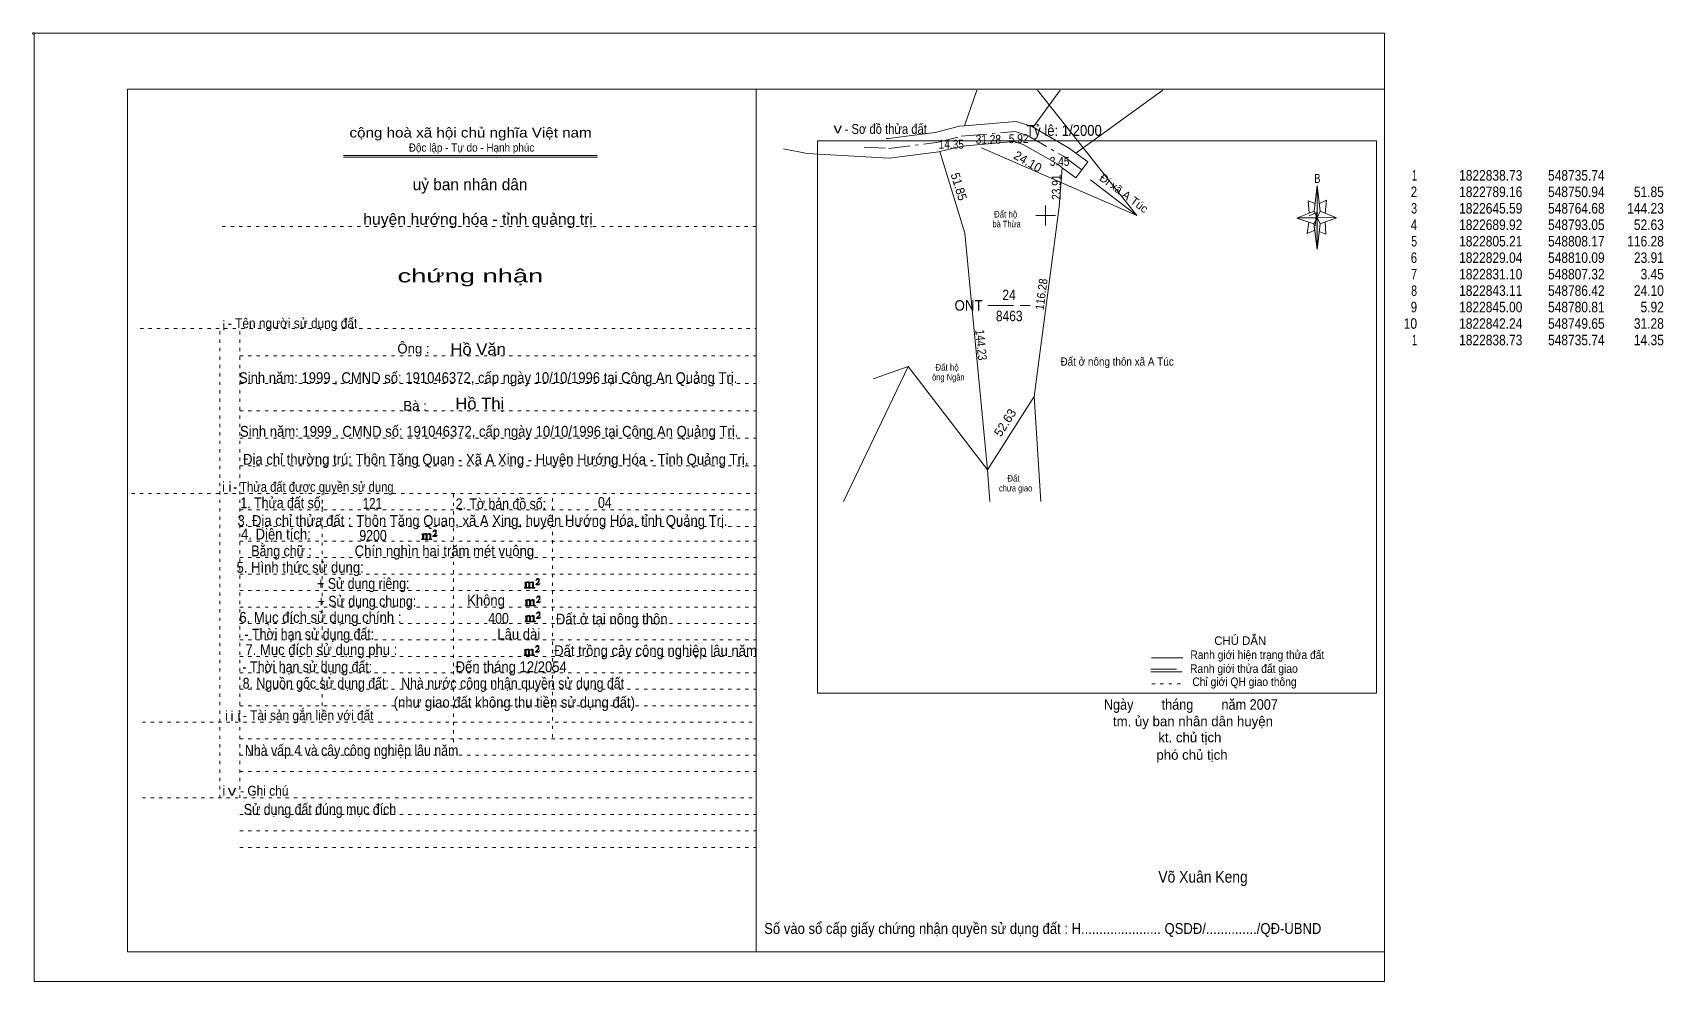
# Model space of a CAD drawing. Header units: centimetres. Extents: x -1.6 to 48, y -3.3 to 25.5.
import ezdxf
from ezdxf.enums import TextEntityAlignment as Align

# ---------------------------------------------------------------- set-up
doc = ezdxf.new("R2010")
doc.units = ezdxf.units.CM
doc.header["$LTSCALE"] = 0.13
for name, pattern in [('DOT_DASHED', [7.7, 5, -1.2, 0.3, -1.2]), ('DOTTED', [1.5, 0.3, -1.2]), ('LONG_DASHED', [7.5, 6, -1.5])]:
    doc.linetypes.add(name, pattern=pattern)
for name, color, linetype, lineweight in [('1', 7, 'DOTTED', 13), ('22', 7, 'Continuous', 13), ('33', 7, 'LONG_DASHED', 13), ('4', 7, 'Continuous', 13), ('5', 7, 'Continuous', 13), ('50', 7, 'Continuous', 13), ('53', 7, 'Continuous', 13)]:
    doc.layers.add(name, color=color, linetype=linetype, lineweight=lineweight)
for name, color, linetype in [('10', 7, 'Continuous'), ('23', 7, 'Continuous'), ('30', 7, 'Continuous')]:
    doc.layers.add(name, color=color, linetype=linetype)

msp = doc.modelspace()

# ---------------------------------------------------------------- hatches: boundary and pattern name
at = {"layer": '5'}
msp.add_hatch(color=256, dxfattribs=at).paths.add_polyline_path([(37.46, 19.87), (37.46, 18.91), (37.36, 19.69)])
at = {"layer": '50'}
for points in [[(10.27, 10.13), (10.27, 10.12), (10.27, 10.11), (10.25, 10.11), (10.24, 10.11), (10.24, 10.1), (10.33, 10.1), (10.33, 10.11), (10.32, 10.11), (10.31, 10.11), (10.31, 10.12), (10.31, 10.13), (10.31, 10.24), (10.31, 10.25), (10.32, 10.26), (10.34, 10.26), (10.35, 10.26), (10.36, 10.26), (10.37, 10.25), (10.39, 10.22), (10.39, 10.13), (10.37, 10.12), (10.37, 10.11), (10.36, 10.11), (10.35, 10.11), (10.35, 10.1), (10.44, 10.1), (10.44, 10.11), (10.43, 10.11), (10.42, 10.11), (10.42, 10.12), (10.42, 10.13), (10.42, 10.24), (10.44, 10.26), (10.45, 10.26), (10.46, 10.26), (10.49, 10.26), (10.49, 10.25), (10.5, 10.24), (10.5, 10.22), (10.5, 10.13), (10.5, 10.12), (10.49, 10.11), (10.49, 10.11), (10.47, 10.11), (10.47, 10.1), (10.56, 10.1), (10.56, 10.11), (10.55, 10.11), (10.54, 10.11), (10.53, 10.12), (10.53, 10.13), (10.53, 10.2), (10.53, 10.25), (10.53, 10.26), (10.52, 10.27), (10.5, 10.28), (10.47, 10.28), (10.46, 10.28), (10.44, 10.27), (10.41, 10.25), (10.41, 10.26), (10.4, 10.28), (10.39, 10.28), (10.37, 10.28), (10.35, 10.28), (10.34, 10.28), (10.32, 10.26), (10.31, 10.26), (10.31, 10.25), (10.31, 10.25), (10.31, 10.26), (10.31, 10.28), (10.24, 10.26), (10.24, 10.26), (10.25, 10.26), (10.27, 10.25), (10.27, 10.24), (10.27, 10.23)], [(10.69, 10.19), (10.72, 10.24), (10.72, 10.24), (10.71, 10.22), (10.69, 10.22), (10.68, 10.22), (10.63, 10.22), (10.66, 10.26), (10.67, 10.27), (10.69, 10.28), (10.69, 10.3), (10.69, 10.32), (10.69, 10.34), (10.69, 10.35), (10.69, 10.37), (10.68, 10.38), (10.67, 10.38), (10.66, 10.39), (10.65, 10.39), (10.63, 10.38), (10.63, 10.38), (10.62, 10.37), (10.61, 10.35), (10.59, 10.33), (10.61, 10.33), (10.61, 10.35), (10.62, 10.35), (10.63, 10.36), (10.65, 10.36), (10.66, 10.36), (10.67, 10.35), (10.68, 10.35), (10.68, 10.32), (10.68, 10.3), (10.66, 10.28), (10.66, 10.26), (10.65, 10.25), (10.59, 10.2), (10.59, 10.19)], [(13.39, 8.66), (13.39, 8.65), (13.39, 8.64), (13.38, 8.64), (13.37, 8.64), (13.37, 8.62), (13.45, 8.62), (13.45, 8.64), (13.44, 8.64), (13.43, 8.64), (13.43, 8.65), (13.43, 8.66), (13.43, 8.77), (13.43, 8.78), (13.44, 8.79), (13.47, 8.79), (13.48, 8.79), (13.49, 8.79), (13.5, 8.78), (13.51, 8.74), (13.51, 8.66), (13.5, 8.65), (13.5, 8.64), (13.49, 8.64), (13.48, 8.64), (13.48, 8.62), (13.57, 8.62), (13.57, 8.64), (13.55, 8.64), (13.54, 8.64), (13.54, 8.65), (13.54, 8.66), (13.54, 8.77), (13.57, 8.79), (13.58, 8.79), (13.59, 8.79), (13.61, 8.79), (13.61, 8.78), (13.62, 8.77), (13.62, 8.74), (13.62, 8.66), (13.62, 8.65), (13.61, 8.64), (13.61, 8.64), (13.6, 8.64), (13.6, 8.62), (13.69, 8.62), (13.69, 8.64), (13.67, 8.64), (13.66, 8.64), (13.65, 8.65), (13.65, 8.66), (13.65, 8.73), (13.65, 8.78), (13.65, 8.79), (13.64, 8.8), (13.62, 8.81), (13.6, 8.81), (13.59, 8.81), (13.57, 8.8), (13.53, 8.78), (13.53, 8.79), (13.52, 8.81), (13.51, 8.81), (13.5, 8.81), (13.48, 8.81), (13.47, 8.81), (13.44, 8.79), (13.43, 8.79), (13.43, 8.78), (13.43, 8.78), (13.43, 8.79), (13.43, 8.81), (13.37, 8.79), (13.37, 8.79), (13.38, 8.79), (13.39, 8.78), (13.39, 8.77), (13.39, 8.76)], [(13.82, 8.72), (13.84, 8.77), (13.84, 8.77), (13.83, 8.74), (13.82, 8.74), (13.81, 8.74), (13.75, 8.74), (13.79, 8.79), (13.8, 8.8), (13.82, 8.81), (13.82, 8.83), (13.82, 8.84), (13.82, 8.87), (13.82, 8.88), (13.82, 8.9), (13.81, 8.91), (13.8, 8.91), (13.79, 8.92), (13.77, 8.92), (13.75, 8.91), (13.75, 8.91), (13.74, 8.9), (13.73, 8.88), (13.72, 8.86), (13.73, 8.86), (13.73, 8.88), (13.74, 8.88), (13.75, 8.89), (13.77, 8.89), (13.79, 8.89), (13.8, 8.88), (13.81, 8.88), (13.81, 8.84), (13.81, 8.83), (13.79, 8.81), (13.79, 8.79), (13.77, 8.78), (13.72, 8.73), (13.72, 8.72)], [(13.41, 8.12), (13.41, 8.11), (13.41, 8.1), (13.4, 8.1), (13.39, 8.1), (13.39, 8.09), (13.48, 8.09), (13.48, 8.1), (13.47, 8.1), (13.45, 8.1), (13.45, 8.11), (13.45, 8.12), (13.45, 8.23), (13.45, 8.24), (13.47, 8.26), (13.49, 8.26), (13.5, 8.26), (13.51, 8.26), (13.52, 8.24), (13.53, 8.21), (13.53, 8.12), (13.52, 8.11), (13.52, 8.1), (13.51, 8.1), (13.5, 8.1), (13.5, 8.09), (13.59, 8.09), (13.59, 8.1), (13.58, 8.1), (13.57, 8.1), (13.57, 8.11), (13.57, 8.12), (13.57, 8.23), (13.59, 8.26), (13.6, 8.26), (13.61, 8.26), (13.63, 8.26), (13.63, 8.24), (13.64, 8.23), (13.64, 8.21), (13.64, 8.12), (13.64, 8.11), (13.63, 8.1), (13.63, 8.1), (13.62, 8.1), (13.62, 8.09), (13.71, 8.09), (13.71, 8.1), (13.7, 8.1), (13.69, 8.1), (13.67, 8.11), (13.67, 8.12), (13.67, 8.2), (13.67, 8.24), (13.67, 8.26), (13.66, 8.27), (13.64, 8.28), (13.62, 8.28), (13.61, 8.28), (13.59, 8.27), (13.55, 8.24), (13.55, 8.26), (13.54, 8.28), (13.53, 8.28), (13.52, 8.28), (13.5, 8.28), (13.49, 8.28), (13.47, 8.26), (13.45, 8.26), (13.45, 8.24), (13.45, 8.24), (13.45, 8.26), (13.45, 8.28), (13.39, 8.26), (13.39, 8.26), (13.4, 8.26), (13.41, 8.24), (13.41, 8.23), (13.41, 8.22)], [(13.84, 8.19), (13.86, 8.23), (13.86, 8.23), (13.85, 8.21), (13.84, 8.21), (13.83, 8.21), (13.77, 8.21), (13.81, 8.26), (13.82, 8.27), (13.84, 8.28), (13.84, 8.3), (13.84, 8.31), (13.84, 8.33), (13.84, 8.34), (13.84, 8.37), (13.83, 8.38), (13.82, 8.38), (13.81, 8.39), (13.8, 8.39), (13.77, 8.38), (13.77, 8.38), (13.76, 8.37), (13.75, 8.34), (13.74, 8.32), (13.75, 8.32), (13.75, 8.34), (13.76, 8.34), (13.77, 8.36), (13.8, 8.36), (13.81, 8.36), (13.82, 8.34), (13.83, 8.34), (13.83, 8.31), (13.83, 8.3), (13.81, 8.28), (13.81, 8.26), (13.8, 8.24), (13.74, 8.2), (13.74, 8.19)], [(13.41, 7.64), (13.41, 7.63), (13.41, 7.62), (13.4, 7.62), (13.39, 7.62), (13.39, 7.6), (13.47, 7.6), (13.47, 7.62), (13.46, 7.62), (13.45, 7.62), (13.45, 7.63), (13.45, 7.64), (13.45, 7.75), (13.45, 7.76), (13.46, 7.77), (13.49, 7.77), (13.5, 7.77), (13.51, 7.77), (13.52, 7.76), (13.53, 7.72), (13.53, 7.64), (13.52, 7.63), (13.52, 7.62), (13.51, 7.62), (13.5, 7.62), (13.5, 7.6), (13.59, 7.6), (13.59, 7.62), (13.57, 7.62), (13.56, 7.62), (13.56, 7.63), (13.56, 7.64), (13.56, 7.75), (13.59, 7.77), (13.6, 7.77), (13.61, 7.77), (13.63, 7.77), (13.63, 7.76), (13.64, 7.75), (13.64, 7.72), (13.64, 7.64), (13.64, 7.63), (13.63, 7.62), (13.63, 7.62), (13.62, 7.62), (13.62, 7.6), (13.71, 7.6), (13.71, 7.62), (13.69, 7.62), (13.68, 7.62), (13.67, 7.63), (13.67, 7.64), (13.67, 7.71), (13.67, 7.76), (13.67, 7.77), (13.66, 7.78), (13.64, 7.79), (13.62, 7.79), (13.61, 7.79), (13.59, 7.78), (13.55, 7.76), (13.55, 7.77), (13.54, 7.79), (13.53, 7.79), (13.52, 7.79), (13.5, 7.79), (13.49, 7.79), (13.46, 7.77), (13.45, 7.77), (13.45, 7.76), (13.45, 7.76), (13.45, 7.77), (13.45, 7.79), (13.39, 7.77), (13.39, 7.77), (13.4, 7.77), (13.41, 7.76), (13.41, 7.75), (13.41, 7.74)], [(13.84, 7.7), (13.86, 7.75), (13.86, 7.75), (13.85, 7.72), (13.84, 7.72), (13.83, 7.72), (13.77, 7.72), (13.81, 7.77), (13.82, 7.78), (13.84, 7.79), (13.84, 7.81), (13.84, 7.82), (13.84, 7.85), (13.84, 7.86), (13.84, 7.88), (13.83, 7.89), (13.82, 7.89), (13.81, 7.9), (13.79, 7.9), (13.77, 7.89), (13.77, 7.89), (13.76, 7.88), (13.75, 7.86), (13.74, 7.84), (13.75, 7.84), (13.75, 7.86), (13.76, 7.86), (13.77, 7.87), (13.79, 7.87), (13.81, 7.87), (13.82, 7.86), (13.83, 7.86), (13.83, 7.82), (13.83, 7.81), (13.81, 7.79), (13.81, 7.77), (13.79, 7.76), (13.74, 7.71), (13.74, 7.7)], [(13.38, 6.62), (13.38, 6.61), (13.38, 6.6), (13.37, 6.6), (13.36, 6.6), (13.36, 6.58), (13.44, 6.58), (13.44, 6.6), (13.43, 6.6), (13.42, 6.6), (13.42, 6.61), (13.42, 6.62), (13.42, 6.73), (13.42, 6.74), (13.43, 6.75), (13.46, 6.75), (13.47, 6.75), (13.48, 6.75), (13.49, 6.74), (13.5, 6.7), (13.5, 6.62), (13.49, 6.61), (13.49, 6.6), (13.48, 6.6), (13.47, 6.6), (13.47, 6.58), (13.56, 6.58), (13.56, 6.6), (13.54, 6.6), (13.53, 6.6), (13.53, 6.61), (13.53, 6.62), (13.53, 6.73), (13.56, 6.75), (13.57, 6.75), (13.58, 6.75), (13.6, 6.75), (13.6, 6.74), (13.61, 6.73), (13.61, 6.7), (13.61, 6.62), (13.61, 6.61), (13.6, 6.6), (13.6, 6.6), (13.59, 6.6), (13.59, 6.58), (13.68, 6.58), (13.68, 6.6), (13.66, 6.6), (13.65, 6.6), (13.64, 6.61), (13.64, 6.62), (13.64, 6.69), (13.64, 6.74), (13.64, 6.75), (13.63, 6.76), (13.61, 6.77), (13.59, 6.77), (13.58, 6.77), (13.56, 6.76), (13.52, 6.74), (13.52, 6.75), (13.51, 6.77), (13.5, 6.77), (13.49, 6.77), (13.47, 6.77), (13.46, 6.77), (13.43, 6.75), (13.42, 6.75), (13.42, 6.74), (13.42, 6.74), (13.42, 6.75), (13.42, 6.77), (13.36, 6.75), (13.36, 6.75), (13.37, 6.75), (13.38, 6.74), (13.38, 6.73), (13.38, 6.72)], [(13.81, 6.68), (13.83, 6.73), (13.83, 6.73), (13.82, 6.7), (13.81, 6.7), (13.8, 6.7), (13.74, 6.7), (13.78, 6.75), (13.79, 6.76), (13.81, 6.77), (13.81, 6.79), (13.81, 6.8), (13.81, 6.83), (13.81, 6.84), (13.81, 6.86), (13.8, 6.87), (13.79, 6.87), (13.78, 6.88), (13.76, 6.88), (13.74, 6.87), (13.74, 6.87), (13.73, 6.86), (13.72, 6.84), (13.71, 6.82), (13.72, 6.82), (13.72, 6.84), (13.73, 6.84), (13.74, 6.85), (13.76, 6.85), (13.78, 6.85), (13.79, 6.84), (13.8, 6.84), (13.8, 6.8), (13.8, 6.79), (13.78, 6.77), (13.78, 6.75), (13.76, 6.74), (13.71, 6.69), (13.71, 6.68)]]:
    msp.add_hatch(color=256, dxfattribs=at).paths.add_polyline_path(points)

# ---------------------------------------------------------------- linework, layer by layer
at = {"layer": '1', "linetype": 'Continuous'}
for p, q in [((1.31, -2.42), (1.31, 23.78)), ((1.31, 23.78), (39.51, 23.78)), ((20.41, -2.42), (20.41, 23.78)), ((39.51, -2.42), (39.51, 23.78)), ((7.87, 21.76), (15.58, 21.76)), ((7.87, 21.71), (15.59, 21.71)), ((37.36, 19.69), (36.85, 19.86)), ((1.31, -2.42), (39.51, -2.42))]:
    msp.add_line(p, q, dxfattribs=at)
at = {"layer": '1'}
for p, q in [((4.19, 19.61), (20.41, 19.61)), ((1.69, 16.51), (20.41, 16.51)), ((4.11, 2.25), (4.11, 16.51)), ((4.72, 2.25), (4.72, 16.51)), ((4.72, 15.68), (20.41, 15.68)), ((4.72, 14.84), (20.41, 14.84)), ((4.72, 14.01), (20.41, 14.01)), ((4.72, 13.18), (20.41, 13.18)), ((4.72, 12.34), (20.41, 12.34)), ((1.43, 11.5), (20.41, 11.5)), ((7.22, 5.05), (7.22, 11.5)), ((11.22, 3.95), (11.22, 11.5)), ((14.22, 4.09), (14.22, 11.5)), ((4.72, 11), (20.41, 11)), ((4.72, 10.5), (20.41, 10.5)), ((4.72, 10.05), (20.41, 10.05)), ((4.72, 9.55), (20.41, 9.55)), ((4.72, 9.05), (20.41, 9.05)), ((4.72, 8.55), (20.41, 8.55)), ((4.72, 8.05), (20.41, 8.05)), ((4.72, 7.55), (20.41, 7.55)), ((4.72, 7.05), (20.41, 7.05)), ((4.72, 6.55), (20.41, 6.55)), ((4.72, 6.05), (20.41, 6.05)), ((4.72, 5.55), (20.41, 5.55)), ((4.72, 5.05), (20.41, 5.05)), ((1.76, 4.55), (20.41, 4.55)), ((4.72, 4.05), (20.41, 4.05)), ((4.72, 3.55), (20.41, 3.55)), ((4.72, 3.05), (20.41, 3.05)), ((1.76, 2.25), (20.41, 2.25)), ((4.72, 1.75), (20.41, 1.75)), ((4.72, 1.25), (20.41, 1.25)), ((4.72, 0.75), (20.41, 0.75))]:
    msp.add_line(p, q, dxfattribs=at)
at = {"layer": '1', "linetype": 'Continuous'}
msp.add_lwpolyline([(-1.53, -3.32), (39.51, -3.32), (39.51, 25.48), (-1.53, 25.48)], close=True, dxfattribs=at)
msp.add_lwpolyline([(37.37, 19.49), (37.16, 19.39), (37.21, 19.74)], dxfattribs=at)
at = {"layer": '22'}
for p, q in [((26.75, 22.66), (27.12, 23.75)), ((28.83, 22.62), (29.65, 23.75)), ((32.77, 23.75), (30.13, 21.83)), ((30.13, 21.83), (30.49, 21.57)), ((29.71, 21.39), (30.13, 21.09)), ((30.13, 21.09), (30.49, 21.57)), ((31.98, 19.94), (30.58, 21.02)), ((23.07, 11.25), (25.03, 15.35)), ((23.97, 14.98), (25.03, 15.35)), ((28.86, 14.44), (29.07, 11.25)), ((27.44, 12.22), (27.52, 11.25))]:
    msp.add_line(p, q, dxfattribs=at)
for points in [[(28.96, 23.75), (31.98, 19.94), (27.26, 22)], [(26.75, 22.66), (28.32, 22.8), (28.78, 22.65), (28.83, 22.62)], [(24.37, 22.28), (24.44, 22.28), (25.85, 22.46), (26.59, 22.65), (26.75, 22.66)], [(28.83, 22.62), (29.91, 22), (30.13, 21.83)], [(26, 21.88), (25.97, 21.87), (24.46, 21.68), (21.96, 21.82), (21.25, 21.97)], [(26, 21.88), (26.69, 22.05), (28.25, 22.19), (28.53, 22.1), (29.58, 21.5), (29.71, 21.39)], [(26, 21.88), (26.76, 19.4), (27.44, 12.22)], [(29.71, 21.39), (29.62, 20.2), (28.86, 14.44)], [(25.03, 15.35), (27.44, 12.22), (28.86, 14.44)]]:
    msp.add_lwpolyline(points, dxfattribs=at)
at = {"layer": '22', "linetype": 'DOT_DASHED'}
for points in [[(23.7, 22.02), (24.45, 21.98), (25.91, 22.16), (26.64, 22.35), (26.78, 22.36)], [(26.78, 22.36), (28.29, 22.49), (28.65, 22.37), (28.68, 22.36)], [(28.68, 22.36), (29.75, 21.74), (29.96, 21.59), (30.31, 21.33)]]:
    msp.add_lwpolyline(points, dxfattribs=at)
at = {"layer": '33'}
msp.add_line((27.46, 17.21), (28.74, 17.21), dxfattribs=at)
at = {"layer": '4'}
for p, q in [((32.43, 6.51), (33.38, 6.51)), ((32.41, 6.08), (33.36, 6.08))]:
    msp.add_line(p, q, dxfattribs=at)
at = {"layer": '4', "linetype": 'LONG_DASHED'}
msp.add_line((32.41, 6.16), (33.36, 6.16), dxfattribs=at)
at = {"layer": '4', "linetype": 'DOTTED'}
msp.add_line((32.44, 5.72), (33.43, 5.72), dxfattribs=at)
at = {"layer": '4'}
msp.add_lwpolyline([(22.28, 22.21), (39.27, 22.21), (39.27, 5.43), (22.28, 5.43)], close=True, dxfattribs=at)
msp.add_circle((-1.55, 25.47), 0.025, dxfattribs=at)
at = {"layer": '5'}
for p, q in [((37.37, 20.07), (37.46, 20.85)), ((37.55, 20.07), (38.05, 19.87)), ((37.55, 19.69), (37.46, 18.91)), ((37.73, 19.37), (37.52, 19.45)), ((37.71, 19.75), (37.73, 19.37))]:
    msp.add_line(p, q, dxfattribs=at)
for points in [[(37.46, 20.85), (37.55, 20.07), (37.46, 19.87)], [(37.46, 19.87), (36.87, 19.87), (37.37, 20.07), (37.55, 19.69), (38.05, 19.87), (37.46, 19.89)], [(37.46, 19.87), (37.46, 18.91), (37.36, 19.69)]]:
    msp.add_lwpolyline(points, close=True, dxfattribs=at)
for points in [[(37.4, 20.31), (37.19, 20.39), (37.22, 20.01)], [(37.53, 20.31), (37.75, 20.41), (37.71, 20.01)], [(37.46, 19.87), (37.37, 20.07), (36.87, 19.87)], [(37.22, 19.93), (37.44, 20.03), (37.4, 19.63)], [(37.46, 19.87), (37.55, 19.69), (38.05, 19.87)]]:
    msp.add_lwpolyline(points, dxfattribs=at)
at = {"layer": '50'}
for points in [[(10.27, 10.13), (10.27, 10.12), (10.27, 10.11), (10.25, 10.11), (10.24, 10.11), (10.24, 10.1), (10.33, 10.1), (10.33, 10.11), (10.32, 10.11), (10.31, 10.11), (10.31, 10.12), (10.31, 10.13), (10.31, 10.24), (10.31, 10.25), (10.32, 10.26), (10.34, 10.26), (10.35, 10.26), (10.36, 10.26), (10.37, 10.25), (10.39, 10.22), (10.39, 10.13), (10.37, 10.12), (10.37, 10.11), (10.36, 10.11), (10.35, 10.11), (10.35, 10.1), (10.44, 10.1), (10.44, 10.11), (10.43, 10.11), (10.42, 10.11), (10.42, 10.12), (10.42, 10.13), (10.42, 10.24), (10.44, 10.26), (10.45, 10.26), (10.46, 10.26), (10.49, 10.26), (10.49, 10.25), (10.5, 10.24), (10.5, 10.22), (10.5, 10.13), (10.5, 10.12), (10.49, 10.11), (10.49, 10.11), (10.47, 10.11), (10.47, 10.1), (10.56, 10.1), (10.56, 10.11), (10.55, 10.11), (10.54, 10.11), (10.53, 10.12), (10.53, 10.13), (10.53, 10.2), (10.53, 10.25), (10.53, 10.26), (10.52, 10.27), (10.5, 10.28), (10.47, 10.28), (10.46, 10.28), (10.44, 10.27), (10.41, 10.25), (10.41, 10.26), (10.4, 10.28), (10.39, 10.28), (10.37, 10.28), (10.35, 10.28), (10.34, 10.28), (10.32, 10.26), (10.31, 10.26), (10.31, 10.25), (10.31, 10.25), (10.31, 10.26), (10.31, 10.28), (10.24, 10.26), (10.24, 10.26), (10.25, 10.26), (10.27, 10.25), (10.27, 10.24), (10.27, 10.23)], [(10.69, 10.19), (10.72, 10.24), (10.72, 10.24), (10.71, 10.22), (10.69, 10.22), (10.68, 10.22), (10.63, 10.22), (10.66, 10.26), (10.67, 10.27), (10.69, 10.28), (10.69, 10.3), (10.69, 10.32), (10.69, 10.34), (10.69, 10.35), (10.69, 10.37), (10.68, 10.38), (10.67, 10.38), (10.66, 10.39), (10.65, 10.39), (10.63, 10.38), (10.63, 10.38), (10.62, 10.37), (10.61, 10.35), (10.59, 10.33), (10.61, 10.33), (10.61, 10.35), (10.62, 10.35), (10.63, 10.36), (10.65, 10.36), (10.66, 10.36), (10.67, 10.35), (10.68, 10.35), (10.68, 10.32), (10.68, 10.3), (10.66, 10.28), (10.66, 10.26), (10.65, 10.25), (10.59, 10.2), (10.59, 10.19)], [(13.39, 8.66), (13.39, 8.65), (13.39, 8.64), (13.38, 8.64), (13.37, 8.64), (13.37, 8.62), (13.45, 8.62), (13.45, 8.64), (13.44, 8.64), (13.43, 8.64), (13.43, 8.65), (13.43, 8.66), (13.43, 8.77), (13.43, 8.78), (13.44, 8.79), (13.47, 8.79), (13.48, 8.79), (13.49, 8.79), (13.5, 8.78), (13.51, 8.74), (13.51, 8.66), (13.5, 8.65), (13.5, 8.64), (13.49, 8.64), (13.48, 8.64), (13.48, 8.62), (13.57, 8.62), (13.57, 8.64), (13.55, 8.64), (13.54, 8.64), (13.54, 8.65), (13.54, 8.66), (13.54, 8.77), (13.57, 8.79), (13.58, 8.79), (13.59, 8.79), (13.61, 8.79), (13.61, 8.78), (13.62, 8.77), (13.62, 8.74), (13.62, 8.66), (13.62, 8.65), (13.61, 8.64), (13.61, 8.64), (13.6, 8.64), (13.6, 8.62), (13.69, 8.62), (13.69, 8.64), (13.67, 8.64), (13.66, 8.64), (13.65, 8.65), (13.65, 8.66), (13.65, 8.73), (13.65, 8.78), (13.65, 8.79), (13.64, 8.8), (13.62, 8.81), (13.6, 8.81), (13.59, 8.81), (13.57, 8.8), (13.53, 8.78), (13.53, 8.79), (13.52, 8.81), (13.51, 8.81), (13.5, 8.81), (13.48, 8.81), (13.47, 8.81), (13.44, 8.79), (13.43, 8.79), (13.43, 8.78), (13.43, 8.78), (13.43, 8.79), (13.43, 8.81), (13.37, 8.79), (13.37, 8.79), (13.38, 8.79), (13.39, 8.78), (13.39, 8.77), (13.39, 8.76)], [(13.82, 8.72), (13.84, 8.77), (13.84, 8.77), (13.83, 8.74), (13.82, 8.74), (13.81, 8.74), (13.75, 8.74), (13.79, 8.79), (13.8, 8.8), (13.82, 8.81), (13.82, 8.83), (13.82, 8.84), (13.82, 8.87), (13.82, 8.88), (13.82, 8.9), (13.81, 8.91), (13.8, 8.91), (13.79, 8.92), (13.77, 8.92), (13.75, 8.91), (13.75, 8.91), (13.74, 8.9), (13.73, 8.88), (13.72, 8.86), (13.73, 8.86), (13.73, 8.88), (13.74, 8.88), (13.75, 8.89), (13.77, 8.89), (13.79, 8.89), (13.8, 8.88), (13.81, 8.88), (13.81, 8.84), (13.81, 8.83), (13.79, 8.81), (13.79, 8.79), (13.77, 8.78), (13.72, 8.73), (13.72, 8.72)], [(13.41, 8.12), (13.41, 8.11), (13.41, 8.1), (13.4, 8.1), (13.39, 8.1), (13.39, 8.09), (13.48, 8.09), (13.48, 8.1), (13.47, 8.1), (13.45, 8.1), (13.45, 8.11), (13.45, 8.12), (13.45, 8.23), (13.45, 8.24), (13.47, 8.26), (13.49, 8.26), (13.5, 8.26), (13.51, 8.26), (13.52, 8.24), (13.53, 8.21), (13.53, 8.12), (13.52, 8.11), (13.52, 8.1), (13.51, 8.1), (13.5, 8.1), (13.5, 8.09), (13.59, 8.09), (13.59, 8.1), (13.58, 8.1), (13.57, 8.1), (13.57, 8.11), (13.57, 8.12), (13.57, 8.23), (13.59, 8.26), (13.6, 8.26), (13.61, 8.26), (13.63, 8.26), (13.63, 8.24), (13.64, 8.23), (13.64, 8.21), (13.64, 8.12), (13.64, 8.11), (13.63, 8.1), (13.63, 8.1), (13.62, 8.1), (13.62, 8.09), (13.71, 8.09), (13.71, 8.1), (13.7, 8.1), (13.69, 8.1), (13.67, 8.11), (13.67, 8.12), (13.67, 8.2), (13.67, 8.24), (13.67, 8.26), (13.66, 8.27), (13.64, 8.28), (13.62, 8.28), (13.61, 8.28), (13.59, 8.27), (13.55, 8.24), (13.55, 8.26), (13.54, 8.28), (13.53, 8.28), (13.52, 8.28), (13.5, 8.28), (13.49, 8.28), (13.47, 8.26), (13.45, 8.26), (13.45, 8.24), (13.45, 8.24), (13.45, 8.26), (13.45, 8.28), (13.39, 8.26), (13.39, 8.26), (13.4, 8.26), (13.41, 8.24), (13.41, 8.23), (13.41, 8.22)], [(13.84, 8.19), (13.86, 8.23), (13.86, 8.23), (13.85, 8.21), (13.84, 8.21), (13.83, 8.21), (13.77, 8.21), (13.81, 8.26), (13.82, 8.27), (13.84, 8.28), (13.84, 8.3), (13.84, 8.31), (13.84, 8.33), (13.84, 8.34), (13.84, 8.37), (13.83, 8.38), (13.82, 8.38), (13.81, 8.39), (13.8, 8.39), (13.77, 8.38), (13.77, 8.38), (13.76, 8.37), (13.75, 8.34), (13.74, 8.32), (13.75, 8.32), (13.75, 8.34), (13.76, 8.34), (13.77, 8.36), (13.8, 8.36), (13.81, 8.36), (13.82, 8.34), (13.83, 8.34), (13.83, 8.31), (13.83, 8.3), (13.81, 8.28), (13.81, 8.26), (13.8, 8.24), (13.74, 8.2), (13.74, 8.19)], [(13.41, 7.64), (13.41, 7.63), (13.41, 7.62), (13.4, 7.62), (13.39, 7.62), (13.39, 7.6), (13.47, 7.6), (13.47, 7.62), (13.46, 7.62), (13.45, 7.62), (13.45, 7.63), (13.45, 7.64), (13.45, 7.75), (13.45, 7.76), (13.46, 7.77), (13.49, 7.77), (13.5, 7.77), (13.51, 7.77), (13.52, 7.76), (13.53, 7.72), (13.53, 7.64), (13.52, 7.63), (13.52, 7.62), (13.51, 7.62), (13.5, 7.62), (13.5, 7.6), (13.59, 7.6), (13.59, 7.62), (13.57, 7.62), (13.56, 7.62), (13.56, 7.63), (13.56, 7.64), (13.56, 7.75), (13.59, 7.77), (13.6, 7.77), (13.61, 7.77), (13.63, 7.77), (13.63, 7.76), (13.64, 7.75), (13.64, 7.72), (13.64, 7.64), (13.64, 7.63), (13.63, 7.62), (13.63, 7.62), (13.62, 7.62), (13.62, 7.6), (13.71, 7.6), (13.71, 7.62), (13.69, 7.62), (13.68, 7.62), (13.67, 7.63), (13.67, 7.64), (13.67, 7.71), (13.67, 7.76), (13.67, 7.77), (13.66, 7.78), (13.64, 7.79), (13.62, 7.79), (13.61, 7.79), (13.59, 7.78), (13.55, 7.76), (13.55, 7.77), (13.54, 7.79), (13.53, 7.79), (13.52, 7.79), (13.5, 7.79), (13.49, 7.79), (13.46, 7.77), (13.45, 7.77), (13.45, 7.76), (13.45, 7.76), (13.45, 7.77), (13.45, 7.79), (13.39, 7.77), (13.39, 7.77), (13.4, 7.77), (13.41, 7.76), (13.41, 7.75), (13.41, 7.74)], [(13.84, 7.7), (13.86, 7.75), (13.86, 7.75), (13.85, 7.72), (13.84, 7.72), (13.83, 7.72), (13.77, 7.72), (13.81, 7.77), (13.82, 7.78), (13.84, 7.79), (13.84, 7.81), (13.84, 7.82), (13.84, 7.85), (13.84, 7.86), (13.84, 7.88), (13.83, 7.89), (13.82, 7.89), (13.81, 7.9), (13.79, 7.9), (13.77, 7.89), (13.77, 7.89), (13.76, 7.88), (13.75, 7.86), (13.74, 7.84), (13.75, 7.84), (13.75, 7.86), (13.76, 7.86), (13.77, 7.87), (13.79, 7.87), (13.81, 7.87), (13.82, 7.86), (13.83, 7.86), (13.83, 7.82), (13.83, 7.81), (13.81, 7.79), (13.81, 7.77), (13.79, 7.76), (13.74, 7.71), (13.74, 7.7)], [(13.38, 6.62), (13.38, 6.61), (13.38, 6.6), (13.37, 6.6), (13.36, 6.6), (13.36, 6.58), (13.44, 6.58), (13.44, 6.6), (13.43, 6.6), (13.42, 6.6), (13.42, 6.61), (13.42, 6.62), (13.42, 6.73), (13.42, 6.74), (13.43, 6.75), (13.46, 6.75), (13.47, 6.75), (13.48, 6.75), (13.49, 6.74), (13.5, 6.7), (13.5, 6.62), (13.49, 6.61), (13.49, 6.6), (13.48, 6.6), (13.47, 6.6), (13.47, 6.58), (13.56, 6.58), (13.56, 6.6), (13.54, 6.6), (13.53, 6.6), (13.53, 6.61), (13.53, 6.62), (13.53, 6.73), (13.56, 6.75), (13.57, 6.75), (13.58, 6.75), (13.6, 6.75), (13.6, 6.74), (13.61, 6.73), (13.61, 6.7), (13.61, 6.62), (13.61, 6.61), (13.6, 6.6), (13.6, 6.6), (13.59, 6.6), (13.59, 6.58), (13.68, 6.58), (13.68, 6.6), (13.66, 6.6), (13.65, 6.6), (13.64, 6.61), (13.64, 6.62), (13.64, 6.69), (13.64, 6.74), (13.64, 6.75), (13.63, 6.76), (13.61, 6.77), (13.59, 6.77), (13.58, 6.77), (13.56, 6.76), (13.52, 6.74), (13.52, 6.75), (13.51, 6.77), (13.5, 6.77), (13.49, 6.77), (13.47, 6.77), (13.46, 6.77), (13.43, 6.75), (13.42, 6.75), (13.42, 6.74), (13.42, 6.74), (13.42, 6.75), (13.42, 6.77), (13.36, 6.75), (13.36, 6.75), (13.37, 6.75), (13.38, 6.74), (13.38, 6.73), (13.38, 6.72)], [(13.81, 6.68), (13.83, 6.73), (13.83, 6.73), (13.82, 6.7), (13.81, 6.7), (13.8, 6.7), (13.74, 6.7), (13.78, 6.75), (13.79, 6.76), (13.81, 6.77), (13.81, 6.79), (13.81, 6.8), (13.81, 6.83), (13.81, 6.84), (13.81, 6.86), (13.8, 6.87), (13.79, 6.87), (13.78, 6.88), (13.76, 6.88), (13.74, 6.87), (13.74, 6.87), (13.73, 6.86), (13.72, 6.84), (13.71, 6.82), (13.72, 6.82), (13.72, 6.84), (13.73, 6.84), (13.74, 6.85), (13.76, 6.85), (13.78, 6.85), (13.79, 6.84), (13.8, 6.84), (13.8, 6.8), (13.8, 6.79), (13.78, 6.77), (13.78, 6.75), (13.76, 6.74), (13.71, 6.69), (13.71, 6.68)]]:
    msp.add_lwpolyline(points, close=True, dxfattribs=at)
at = {"layer": '53'}
for p, q in [((28.91, 19.94), (29.51, 19.94)), ((29.21, 19.64), (29.21, 20.24))]:
    msp.add_line(p, q, dxfattribs=at)

# ---------------------------------------------------------------- texts
at = {"layer": '1'}
for s, height, width, p in [('cộng hoà xã hội chủ nghĩa Việt nam', 0.3, 1.15, (11.735, 22.31)), ('v', 0.3, 1.3, (22.895, 22.44)), ('- Sơ đồ thửa đất ', 0.3, 0.85, (24.4, 22.42)), ('Độc lập - Tự do - Hạnh phúc', 0.25, 0.9, (11.765, 21.88)), ('chứng nhận', 0.4, 1.55, (11.73, 17.91)), ('- Tên người sử dụng đất', 0.3, 0.9, (6.325, 16.52)), ('- Thửa đất được quyền sử dụng', 0.3, 0.85, (6.96, 11.55)), ('- Tài sản gắn liền với đất ', 0.3, 0.9, (6.85, 4.61)), ('v', 0.3, 1.3, (4.485, 2.32)), ('- Ghi chú', 0.3, 0.9, (5.465, 2.32))]:
    msp.add_text(s, height=height, dxfattribs=dict(at, width=width)).set_placement(p, align=Align.CENTER)
for s, height, p in [('uỷ ban nhân dân', 0.35, (11.72, 20.71)), ('i', 0.3, (4.235, 16.45)), ('i', 0.3, (4.225, 11.55)), ('i', 0.3, (4.425, 11.55)), ('i', 0.3, (4.315, 4.6)), ('i', 0.3, (4.485, 4.59)), ('i', 0.3, (4.695, 4.6)), ('i', 0.3, (4.235, 2.32))]:
    msp.add_text(s, height=height, dxfattribs=at).set_placement(p, align=Align.CENTER)
at = {"layer": '10', "width": 0.9}
msp.add_text('Võ Xuân Keng', height=0.35, dxfattribs=at).set_placement((33.995, -0.32), align=Align.CENTER)
at = {"layer": '22'}
msp.add_text('Đi xã A Túc', height=0.25, rotation=323.379, dxfattribs=at).set_placement((31.515, 20.518), align=Align.CENTER)
at = {"layer": '22', "width": 0.9}
msp.add_text('Đất ở nông thôn xã A Túc', height=0.25, dxfattribs=at).set_placement((31.385, 15.38), align=Align.CENTER)
at = {"layer": '23'}
for s, width, p in [('Đất hộ ', 0.9, (28.03, 19.88)), ('bà Thừa', 0.85, (28.025, 19.58)), ('Đất hộ ', 0.9, (26.25, 15.23)), ('ông Ngân', 0.85, (26.255, 14.93)), ('Đất  ', 0.9, (28.3, 11.86)), ('chưa giao', 0.85, (28.3, 11.56))]:
    msp.add_text(s, height=0.2, dxfattribs=dict(at, width=width)).set_placement(p, align=Align.CENTER)
at = {"layer": '30', "width": 0.85}
for s, p in [('31.28', (27.47, 22.12)), ('5.92', (28.39, 22.14)), ('14.35', (26.345, 21.97)), ('3.45', (29.635, 21.45))]:
    msp.add_text(s, height=0.27, dxfattribs=at).set_placement(p, align=Align.CENTER)
at = {"layer": '30'}
for s, rotation, p in [('24.10', 330.117, (28.603, 21.463)), ('52.63', 57.382, (28.094, 13.577))]:
    msp.add_text(s, height=0.27, rotation=rotation, dxfattribs=at).set_placement(p, align=Align.CENTER)
for s, width, p in [('1', 0.65, (40.5, 21)), ('1822838.73', 0.85, (43.7, 21)), ('548735.74', 0.85, (46.2, 21)), ('548735.74', 0.85, (46.2, 21)), ('2', 0.8, (40.5, 20.5)), ('1822789.16', 0.85, (43.7, 20.5)), ('548750.94', 0.85, (46.2, 20.5)), ('51.85', 0.85, (48, 20.5)), ('3', 0.75, (40.5, 20)), ('1822645.59', 0.85, (43.7, 20)), ('548764.68', 0.85, (46.2, 20)), ('144.23', 0.85, (48, 20)), ('1822689.92', 0.85, (43.7, 19.5)), ('548793.05', 0.85, (46.2, 19.5)), ('52.63', 0.85, (48, 19.5)), ('4', 0.8, (40.5, 19.5)), ('5', 0.75, (40.5, 19)), ('1822805.21', 0.85, (43.7, 19)), ('548808.17', 0.85, (46.2, 19)), ('116.28', 0.85, (48, 19)), ('6', 0.8, (40.5, 18.5)), ('1822829.04', 0.85, (43.7, 18.5)), ('548810.09', 0.85, (46.2, 18.5)), ('23.91', 0.85, (48, 18.5)), ('7', 0.75, (40.5, 18)), ('1822831.10', 0.85, (43.7, 18)), ('548807.32', 0.85, (46.2, 18)), ('3.45', 0.85, (48, 18)), ('8', 0.75, (40.5, 17.5)), ('1822843.11', 0.85, (43.7, 17.5)), ('548786.42', 0.85, (46.2, 17.5)), ('24.10', 0.85, (48, 17.5)), ('9', 0.8, (40.5, 17)), ('1822845.00', 0.85, (43.7, 17)), ('548780.81', 0.85, (46.2, 17)), ('5.92', 0.85, (48, 17)), ('10', 0.85, (40.5, 16.5)), ('1822842.24', 0.85, (43.7, 16.5)), ('548749.65', 0.85, (46.2, 16.5)), ('31.28', 0.85, (48, 16.5)), ('1', 0.65, (40.5, 16)), ('1822838.73', 0.85, (43.7, 16)), ('548735.74', 0.85, (46.2, 16)), ('14.35', 0.85, (48, 16))]:
    msp.add_text(s, height=0.32, dxfattribs=dict(at, width=width)).set_placement(p, align=Align.RIGHT)
for s, height, rotation, width, p in [('51.85', 0.27, 287.047, 0.95, (26.446, 20.78)), ('23.91', 0.27, 90, 0.85, (29.67, 20.8)), ('116.28', 0.26, 82.528, 0.9, (29.212, 17.533)), ('144.23', 0.27, 275.467, 0.85, (27.116, 15.998))]:
    msp.add_text(s, height=height, rotation=rotation, dxfattribs=dict(at, width=width)).set_placement(p, align=Align.CENTER)
at = {"layer": '33', "width": 0.95}
msp.add_text('ONT', height=0.32, dxfattribs=at).set_placement((27.3, 17.05), align=Align.RIGHT)
at = {"layer": '33', "width": 0.85}
for s, p in [('24', (28.1, 17.37)), ('8463', (28.105, 16.73))]:
    msp.add_text(s, height=0.32, dxfattribs=at).set_placement(p, align=Align.CENTER)
at = {"layer": '4', "width": 0.9}
for s, height, p in [('Tỷ lệ: 1/2000', 0.33, (29.77, 22.36)), ('Ranh giới hiện trạng thửa đất', 0.2591, (35.645, 6.47)), ('Ranh giới thửa đất giao ', 0.2591, (35.28, 6.05)), ('Chỉ giới QH giao thông', 0.2591, (35.255, 5.65))]:
    msp.add_text(s, height=height, dxfattribs=at).set_placement(p, align=Align.CENTER)
at = {"layer": '4'}
msp.add_text('CHÚ DẪN', height=0.2591, dxfattribs=at).set_placement((35.125, 6.9), align=Align.CENTER)
at = {"layer": '5', "width": 0.75}
msp.add_text('B', height=0.276, dxfattribs=at).set_placement((37.47, 20.93), align=Align.CENTER)
at = {"layer": '50'}
for s, height, width, p in [('  huyện hướng hóa - tỉnh quảng trị', 0.34, 1.05, (11.83, 19.66)), ('Hồ Văn', 0.36, 1.05, (11.965, 15.7)), ('Sinh năm: 1999 , CMND số: 191046372, cấp ngày 10/10/1996 tại Công An Quảng Trị.', 0.33, 0.9, (12.27, 14.85)), ('Hồ Thị', 0.36, 1.05, (12.015, 14.05)), ('Sinh năm: 1999 , CMND số: 191046372, cấp ngày 10/10/1996 tại Công An Quảng Trị.', 0.33, 0.9, (12.3, 13.22)), ('Địa chỉ thường trú: Thôn Tăng Quan - Xã A Xing - Huyện Hướng Hóa - Tỉnh Quảng Trị.', 0.33, 0.9, (12.5, 12.37)), ('1. Thửa đất số:  ', 0.33, 0.85, (6.115, 11.05)), ('121', 0.33, 0.8, (8.75, 11.03)), ('2. Tờ bản đồ số:  ', 0.33, 0.85, (12.76, 11.02)), ('04', 0.33, 0.85, (15.815, 11.06)), ('3. Địa chỉ thửa đất : ', 0.33, 0.9, (6.44, 10.51)), ('4. Diện tích: ', 0.33, 0.9, (5.875, 10.1)), ('Thôn Tăng Quan, xã A Xing, huyện Hướng Hóa, tỉnh Quảng Trị.', 0.33, 0.9, (13.905, 10.51)), ('Bằng chữ :', 0.33, 0.85, (5.99, 9.59)), ('Chín nghìn hai trăm mét vuông', 0.33, 0.9, (10.94, 9.59)), ('9200', 0.33, 0.85, (8.77, 10.06)), ('5. Hình thức sử dụng:', 0.33, 0.9, (6.555, 9.09)), ('+ Sử dụng riêng:', 0.33, 0.85, (8.475, 8.6)), ('Không', 0.33, 0.9, (12.205, 8.09)), ('6. Mục đích sử dụng chính :', 0.33, 0.9, (7.17, 7.57)), ('+ Sử dụng chung:', 0.33, 0.85, (8.585, 8.06)), ('400', 0.33, 0.85, (12.585, 7.54)), ('Đất ở tại nông thôn', 0.33, 0.9, (16.025, 7.52)), ('- Thời hạn sử dụng đất:', 0.33, 0.85, (6.835, 7.06)), ('7. Mục đích sử dụng phụ :', 0.33, 0.9, (7.2, 6.59)), ('Lâu dài', 0.33, 0.9, (13.2, 7.06)), ('Đất trồng cây công nghiệp lâu năm', 0.33, 0.9, (17.355, 6.56)), ('- Thời hạn sử dụng đất:', 0.33, 0.85, (6.775, 6.07)), ('Đến tháng 12/2054', 0.33, 0.9, (12.97, 6.07)), ('8. Nguồn gốc sử dụng đất:', 0.33, 0.85, (7.03, 5.57)), ('Nhà nước công nhận quyền sử dụng đất ', 0.33, 0.85, (13.065, 5.57)), ('(như giao đất không thu tiền sử dụng đất)', 0.33, 0.9, (13.065, 4.99)), ('Ngày        tháng        năm 2007', 0.32, 0.9, (33.625, 4.93)), ('Nhà vấp 4 và cây công nghiệp lâu năm', 0.33, 0.85, (8.12, 3.53)), ('Sử dụng đất đúng mục đích ', 0.33, 0.85, (7.21, 1.74)), ('Số vào sổ cấp giấy chứng nhận quyền sử dụng đất : H...................... QSDĐ/............../QĐ-UBND', 0.33, 0.9, (29.125, -1.88))]:
    msp.add_text(s, height=height, dxfattribs=dict(at, width=width)).set_placement(p, align=Align.CENTER)
for s, p in [('Ông :', (10, 15.75)), ('Bà :', (10.05, 14.01)), ('tm. ủy ban nhân dân huyện ', (33.745, 4.43)), ('kt. chủ tịch', (33.595, 3.94)), ('phó chủ tịch', (33.66, 3.41))]:
    msp.add_text(s, height=0.3, dxfattribs=at).set_placement(p, align=Align.CENTER)

doc.saveas('drawing.dxf')
